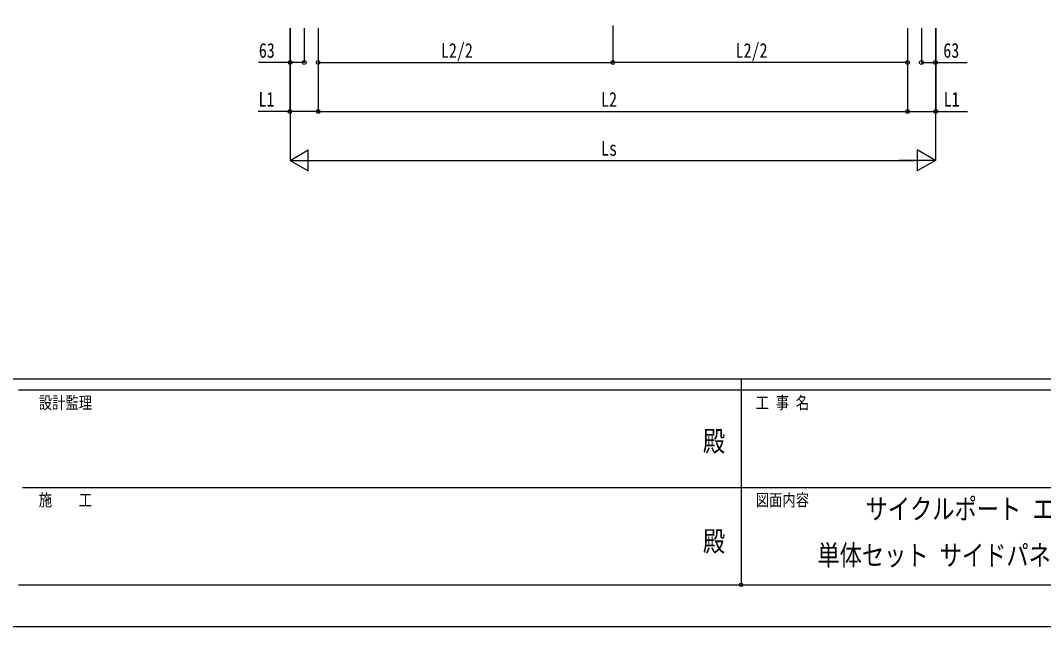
# Model space of a CAD drawing. Units: millimetres, scale not verified. Extents: x -10512 to 10512, y -7425 to 7425.
# Drawn here: x -3253 to 1348, y -7425 to -4700 of the extents above; entities that cross this region are included whole.
import ezdxf
from ezdxf.enums import TextEntityAlignment as Align

# ---------------------------------------------------------------- set-up
doc = ezdxf.new("R2010")
doc.units = ezdxf.units.MM
doc.header["$LTSCALE"] = 30
doc.header["$PDMODE"] = 32
doc.header["$PDSIZE"] = 15
for name, color, linetype in [('0-2_USER1', 3, 'Continuous'), ('0-6_YKK_D', 6, 'Continuous'), ('0-7_YKK_ZWAK', 7, 'Continuous')]:
    doc.layers.add(name, color=color, linetype=linetype)
doc.styles.add('ＭＳ ゴシック', font='')
doc.styles.get('ＭＳ ゴシック').set_extended_font_data('MS Gothic')

msp = doc.modelspace()

# ---------------------------------------------------------------- linework, layer by layer
at = {"layer": '0-6_YKK_D'}
for p, q in [((-2041.37, -4734.54), (-2041.37, -5109.62)), ((-2039.86, -4733.54), (-2039.86, -5329.62)), ((-1976.86, -4733.54), (-1976.86, -4889.62)), ((-1914.36, -4733.54), (-1914.36, -5109.62)), ((-1914.36, -4733.54), (-1914.36, -5109.62)), ((-589.36, -4721.89), (-589.36, -4889.62)), ((-589.36, -4722.89), (-589.36, -4889.62)), ((735.64, -4733.54), (735.64, -5109.62)), ((735.64, -4733.54), (735.64, -5109.62)), ((735.64, -4734.54), (735.64, -4889.62)), ((798.14, -4733.54), (798.14, -4889.62)), ((861.14, -4733.54), (861.14, -5329.62)), ((861.14, -4733.54), (861.14, -4889.62)), ((862.64, -4733.54), (862.64, -5109.62)), ((-1914.36, -4753.4), (-1914.36, -4889.62)), ((-2039.86, -4872.95), (-2039.86, -4889.62)), ((-1914.36, -4888.62), (-589.36, -4888.62)), ((735.64, -4888.62), (-589.36, -4888.62)), ((-1914.36, -5108.62), (735.64, -5108.62)), ((-2039.86, -5328.62), (-1958.68, -5281.74)), ((-1958.68, -5375.49), (-1958.68, -5281.74)), ((861.14, -5328.62), (779.95, -5281.74)), ((779.95, -5281.74), (779.95, -5375.49)), ((-2039.86, -5328.62), (-1958.68, -5375.49)), ((-2039.86, -5328.62), (-1877.49, -5328.62)), ((-1946.11, -5328.62), (767.39, -5328.62)), ((861.14, -5328.62), (698.76, -5328.62)), ((861.14, -5328.62), (779.95, -5375.49))]:
    msp.add_line(p, q, dxfattribs=at)
for points in [[(-1976.86, -4888.62), (-2039.86, -4888.62), (-2182.8, -4888.62)], [(798.14, -4888.62), (861.14, -4888.62), (1004.07, -4888.62)], [(-1914.36, -5108.62), (-2041.37, -5108.62), (-2184.3, -5108.62)], [(735.64, -5108.62), (862.64, -5108.62), (1005.57, -5108.62)]]:
    msp.add_lwpolyline(points, dxfattribs=at)
for centre in [(-2039.86, -4888.62), (-1976.86, -4888.62), (-1914.36, -4888.62), (-589.36, -4888.62), (-589.36, -4888.62), (735.64, -4888.62), (798.14, -4888.62), (861.14, -4888.62), (-2041.37, -5108.62), (-1914.36, -5108.62), (-1914.36, -5108.62), (735.64, -5108.62), (735.64, -5108.62), (862.64, -5108.62)]:
    msp.add_circle(centre, 8.5, dxfattribs=at)
at = {"layer": '0-7_YKK_ZWAK'}
for p, q in [((9737.55, -6312.5), (-9762.45, -6312.5)), ((-12.45, -6312.5), (-12.45, -7237.5)), ((-12.45, -6362.5), (-3262.45, -6362.5)), ((3237.55, -6362.5), (-12.45, -6362.5)), ((-3243.7, -6800), (-12.45, -6800)), ((-12.45, -6800), (3237.55, -6800)), ((-3262.45, -7237.5), (-12.45, -7237.5)), ((-12.45, -7237.5), (3237.55, -7237.5))]:
    msp.add_line(p, q, dxfattribs=at)
msp.add_lwpolyline([(-10512.5, -7425), (10512.5, -7425), (10512.5, 7425), (-10512.5, 7425)], close=True, dxfattribs=at)
msp.add_point((-12.45, -7237.5), dxfattribs=at)

# ---------------------------------------------------------------- texts
at = {"layer": '0-2_USER1', "style": 'ＭＳ ゴシック', "width": 0.8}
for s, p in [('サイクルポート エフォルテ 1500タイプ', (547.3, -6969.36)), ('単体セット サイドパネル(腰妻パネル) 納まり図', (330.63, -7177.69))]:
    msp.add_text(s, height=91.64, dxfattribs=at).set_placement(p, align=Align.BOTTOM_LEFT)
at = {"layer": '0-6_YKK_D', "style": 'ＭＳ ゴシック', "width": 0.8}
for s, p in [('63', (-2181.13, -4886.95)), ('L2/2', (-1362.26, -4887.32)), ('L2/2', (-37.26, -4887.32)), ('63', (896.8, -4886.95)), ('L1', (-2182.63, -5106.95)), ('L2', (-642.16, -5107.32)), ('L1', (898.3, -5106.95)), ('Ls', (-642.16, -5327.62))]:
    msp.add_text(s, height=65.98, dxfattribs=at).set_placement(p, align=Align.BOTTOM_LEFT)
at = {"layer": '0-7_YKK_ZWAK', "style": 'ＭＳ ゴシック', "width": 0.8}
for s, height, p in [('設計監理', 54.99, (-3170.78, -6462.5)), ('工 事 名', 54.99, (53.17, -6462.5)), ('殿', 91.64, (-184.17, -6664.58)), ('施\u3000\u3000工', 54.99, (-3170.78, -6900)), ('図面内容', 54.99, (53.17, -6900)), ('殿', 91.64, (-184.17, -7114.58))]:
    msp.add_text(s, height=height, dxfattribs=at).set_placement(p, align=Align.BOTTOM_LEFT)

doc.saveas('drawing.dxf')
